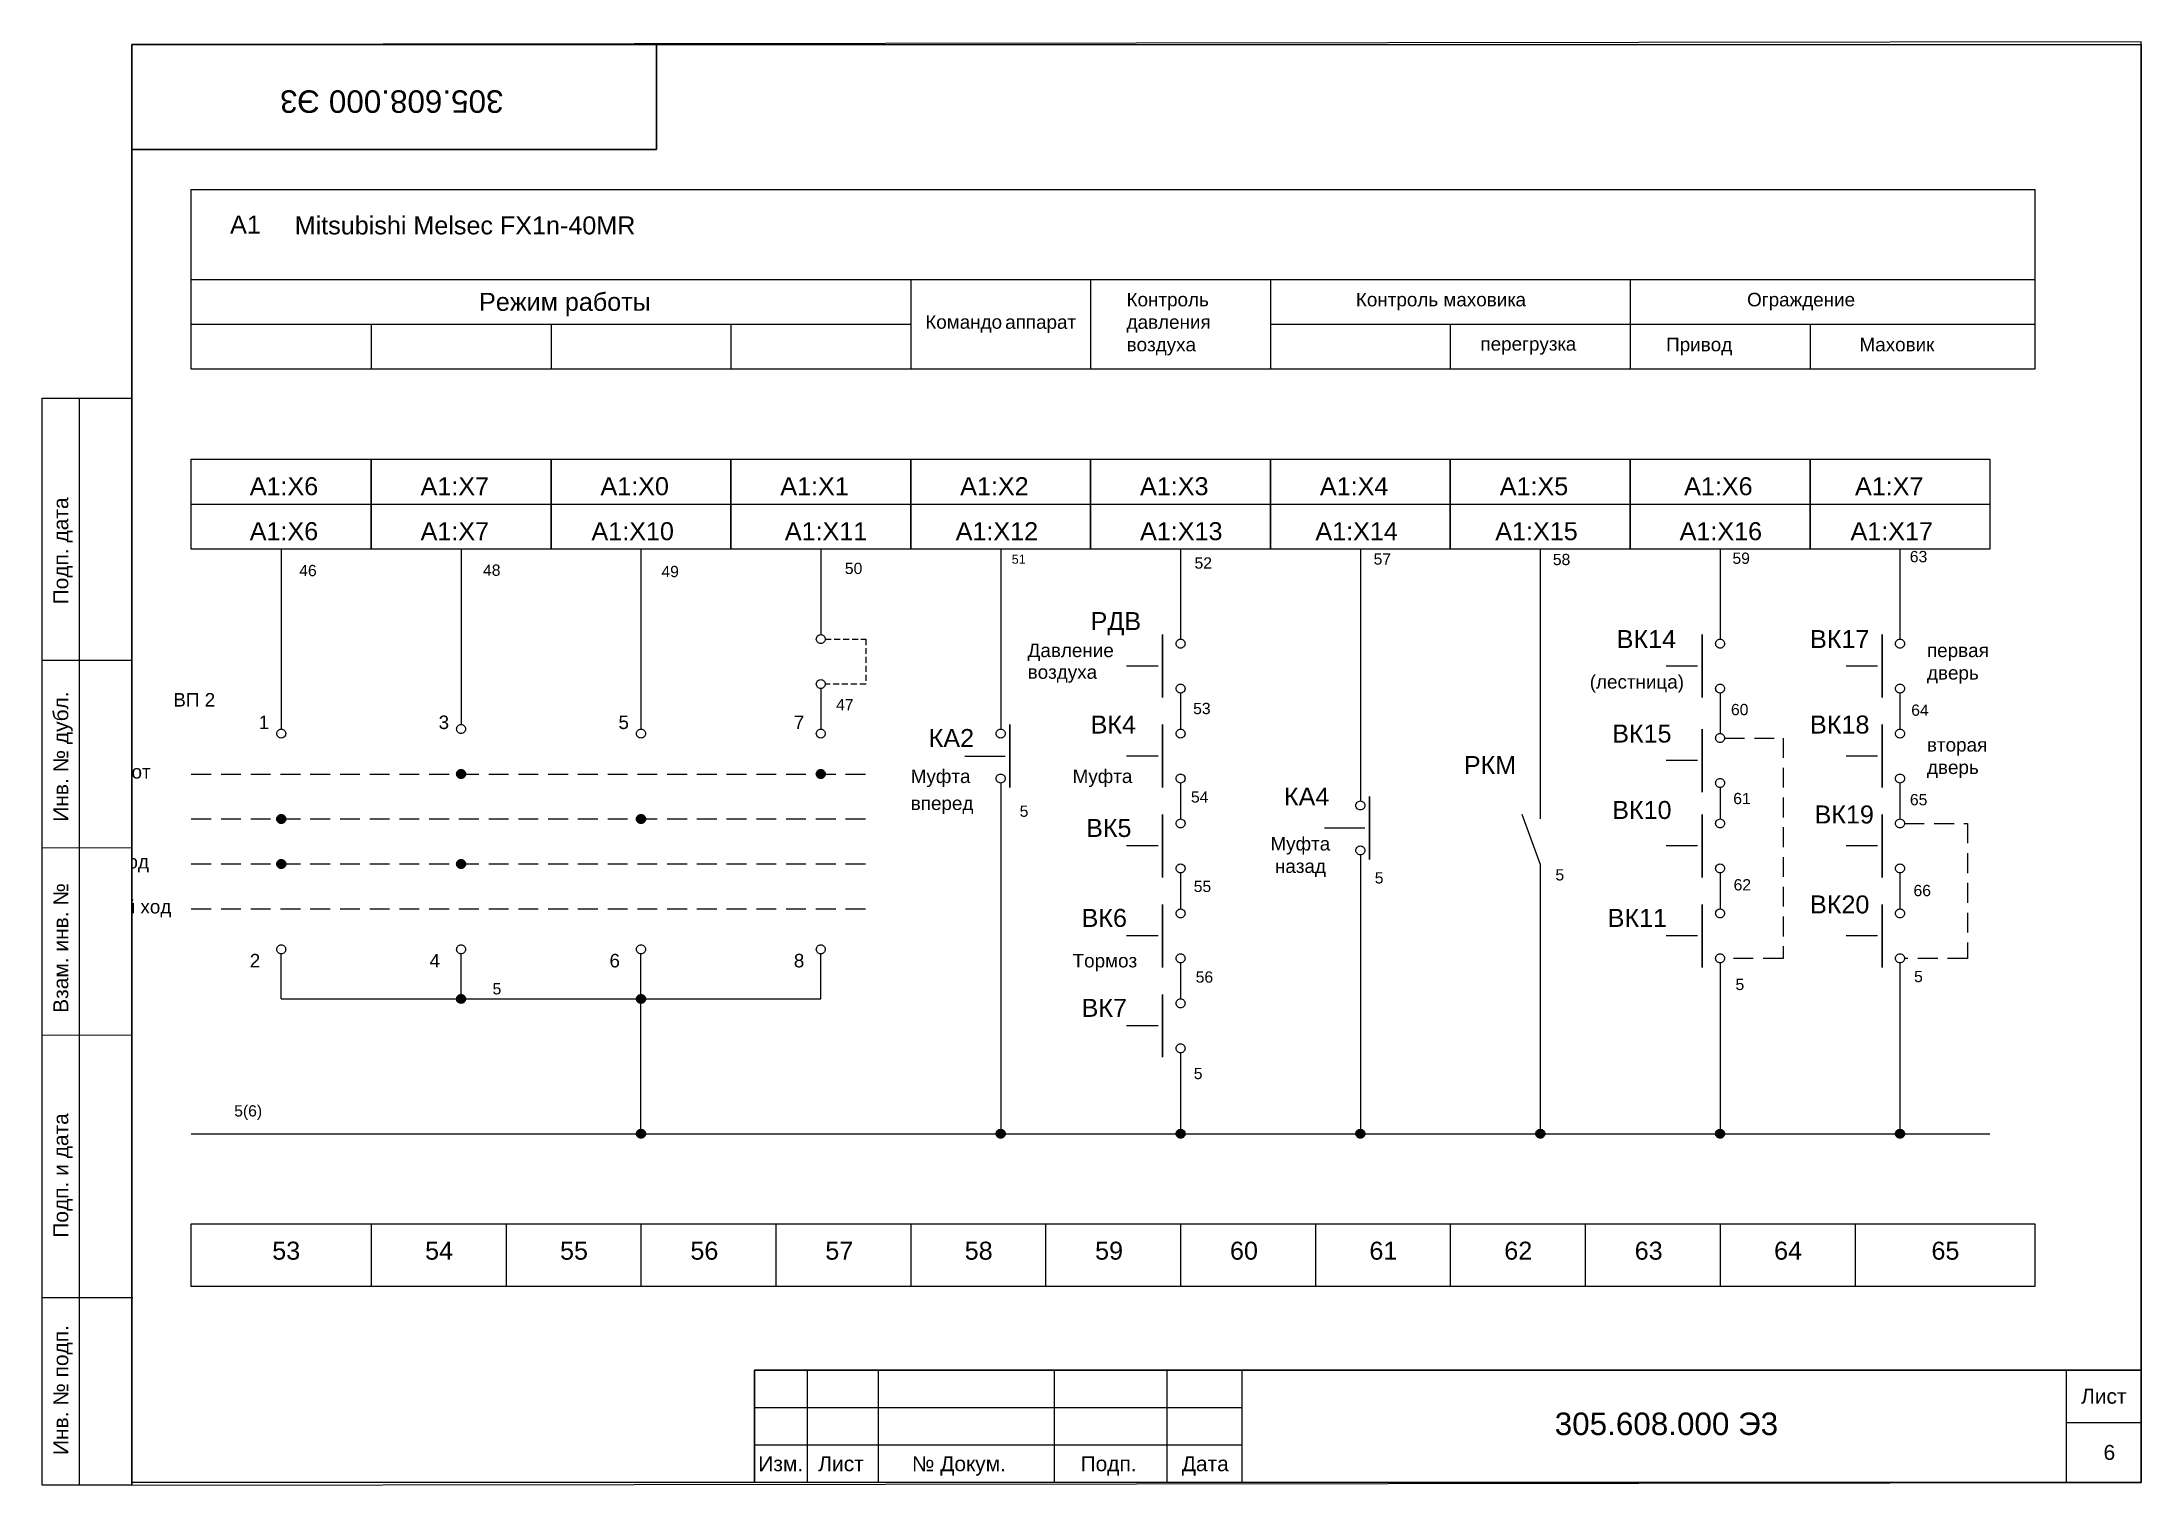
# Paper-space layout 'Лист7' of a CAD drawing. Header units: millimetres. Extents: x 3 to 283, y 5 to 197.
# The model-space entities are those that its viewports show. They can reach past a viewport. Long polylines and large blocks are cut down to what shows.
import ezdxf

# ---------------------------------------------------------------- set-up
doc = ezdxf.new("R2010")
doc.units = ezdxf.units.MM
doc.linetypes.add('HIDDEN2', pattern=[4.7625, 3.175, -1.5875])
doc.layers.get('0').update_dxf_attribs({"lineweight": 20})
doc.styles.get("Standard").update_dxf_attribs({"font": 'arial.ttf'})

msp = doc.modelspace()

# ---------------------------------------------------------------- hatches: boundary and pattern name
h = msp.add_hatch(color=256)
h.dxf.hatch_style = 1
h.paths.add_polyline_path([(3555.5, 985.5, 1), (3554.5, 985.5, 1)])
h = msp.add_hatch(color=256)
h.dxf.hatch_style = 1
h.paths.add_polyline_path([(3595.5, 985.5, 1), (3594.5, 985.5, 1)])
h = msp.add_hatch(color=256)
h.dxf.hatch_style = 1
h.paths.add_polyline_path([(3535.5, 980.5, 1), (3534.5, 980.5, 1)])
h = msp.add_hatch(color=256)
h.dxf.hatch_style = 1
h.paths.add_polyline_path([(3575.5, 980.5, 1), (3574.5, 980.5, 1)])
h = msp.add_hatch(color=256)
h.dxf.hatch_style = 1
h.paths.add_polyline_path([(3535.5, 975.5, 1), (3534.5, 975.5, 1)])
h = msp.add_hatch(color=256)
h.dxf.hatch_style = 1
h.paths.add_polyline_path([(3555.5, 975.5, 1), (3554.5, 975.5, 1)])
h = msp.add_hatch(color=256)
h.dxf.hatch_style = 1
h.paths.add_polyline_path([(3555.5, 960.5, 1), (3554.5, 960.5, 1)])
h = msp.add_hatch(color=256)
h.dxf.hatch_style = 1
h.paths.add_polyline_path([(3575.5, 960.5, 1), (3574.5, 960.5, 1)])
h = msp.add_hatch(color=256)
h.dxf.hatch_style = 1
h.paths.add_polyline_path([(3575.5, 945.499), (3574.5, 945.501, 1)])
h.paths.add_polyline_path([(3575, 946), (3575, 945.5), (3575.5, 945.499, 0.4147967)])
h.paths.add_polyline_path([(3575, 946, 0.4136307), (3574.5, 945.501), (3575, 945.5)])
h = msp.add_hatch(color=256)
h.dxf.hatch_style = 1
h.paths.add_polyline_path([(3615.5, 945.499), (3614.5, 945.501, 1)])
h.paths.add_polyline_path([(3615, 946), (3615, 945.5), (3615.5, 945.499, 0.4147967)])
h.paths.add_polyline_path([(3615, 946, 0.4136307), (3614.5, 945.501), (3615, 945.5)])
h = msp.add_hatch(color=256)
h.dxf.hatch_style = 1
h.paths.add_polyline_path([(3635.5, 945.499), (3634.5, 945.501, 1)])
h.paths.add_polyline_path([(3635, 946), (3635, 945.5), (3635.5, 945.499, 0.4147967)])
h.paths.add_polyline_path([(3635, 946, 0.4136307), (3634.5, 945.501), (3635, 945.5)])
h = msp.add_hatch(color=256)
h.dxf.hatch_style = 1
h.paths.add_polyline_path([(3655.5, 945.499), (3654.5, 945.501, 1)])
h.paths.add_polyline_path([(3655, 946), (3655, 945.5), (3655.5, 945.499, 0.4147967)])
h.paths.add_polyline_path([(3655, 946, 0.4136307), (3654.5, 945.501), (3655, 945.5)])
h = msp.add_hatch(color=256)
h.dxf.hatch_style = 1
h.paths.add_polyline_path([(3675.5, 945.499), (3674.5, 945.501, 1)])
h.paths.add_polyline_path([(3675, 946), (3675, 945.5), (3675.5, 945.499, 0.4147967)])
h.paths.add_polyline_path([(3675, 946, 0.4136307), (3674.5, 945.501), (3675, 945.5)])
h = msp.add_hatch(color=256)
h.dxf.hatch_style = 1
h.paths.add_polyline_path([(3695.5, 945.499), (3694.5, 945.501, 1)])
h.paths.add_polyline_path([(3695, 946), (3695, 945.5), (3695.5, 945.499, 0.4147967)])
h.paths.add_polyline_path([(3695, 946, 0.4136307), (3694.5, 945.501), (3695, 945.5)])
h = msp.add_hatch(color=256)
h.dxf.hatch_style = 1
h.paths.add_polyline_path([(3715.5, 945.499), (3714.5, 945.501, 1)])
h.paths.add_polyline_path([(3715, 946), (3715, 945.5), (3715.5, 945.499, 0.4147967)])
h.paths.add_polyline_path([(3715, 946, 0.4136307), (3714.5, 945.501), (3715, 945.5)])

# ---------------------------------------------------------------- linework, layer by layer
for p, q in [((3525, 1040.5), (3730, 1040.5)), ((3605, 1040.5), (3605, 1030.5)), ((3625, 1040.5), (3625, 1030.5)), ((3645, 1040.5), (3645, 1030.5)), ((3685, 1040.5), (3685, 1030.5)), ((3525, 1035.5), (3605, 1035.5)), ((3545, 1035.5), (3545, 1030.5)), ((3565, 1035.5), (3565, 1030.5)), ((3585, 1035.5), (3585, 1030.5)), ((3645, 1035.5), (3730, 1035.5)), ((3665, 1035.5), (3665, 1030.5)), ((3705, 1035.5), (3705, 1030.5)), ((3525, 1015.5), (3725, 1015.5)), ((3535, 1010.5), (3535, 990.5)), ((3555, 1010.5), (3555, 991)), ((3575, 1010.5), (3575, 990.5)), ((3595, 1010.5), (3595, 1001)), ((3615, 1010.5), (3615, 990.5)), ((3635, 1010.5), (3635, 1000.5)), ((3655, 1010.5), (3655, 982.5)), ((3675, 1010.5), (3675, 980.5)), ((3695, 1010.5), (3695, 1000.5)), ((3715, 1010.5), (3715, 1000.5)), ((3632.5, 997.5), (3629, 997.5)), ((3692.5, 997.5), (3689, 997.5)), ((3712.5, 997.5), (3709, 997.5)), ((3595, 995), (3595, 990.5)), ((3635, 994.5), (3635, 990.5)), ((3695, 994.5), (3695, 990)), ((3715, 994.5), (3715, 990.5)), ((3611, 987.5), (3615.5, 987.5)), ((3632.5, 987.5), (3629, 987.5)), ((3712.5, 987.5), (3709, 987.5)), ((3692.5, 987), (3689, 987)), ((3615, 984.5), (3615, 945.5)), ((3635, 984.5), (3635, 980.5)), ((3695, 984), (3695, 980.5)), ((3715, 984.5), (3715, 980.5)), ((3675, 975.5), (3673, 981)), ((3651, 979.5), (3655.5, 979.5)), ((3632.5, 977.5), (3629, 977.5)), ((3655, 976.5), (3655, 945.5)), ((3692.5, 977.5), (3689, 977.5)), ((3712.5, 977.5), (3709, 977.5)), ((3635, 974.5), (3635, 970.5)), ((3675, 975.5), (3675, 971)), ((3695, 974.5), (3695, 970.5)), ((3715, 974.5), (3715, 970.5)), ((3675, 971), (3675, 945.5)), ((3632.5, 967.5), (3629, 967.5)), ((3692.5, 967.5), (3689, 967.5)), ((3712.5, 967.5), (3709, 967.5)), ((3535, 960.5), (3535, 965.5)), ((3555, 960.5), (3555, 965.5)), ((3575, 945.5), (3575, 965.5)), ((3595, 960.5), (3595, 965.5)), ((3635, 964.5), (3635, 960.5)), ((3695, 964.5), (3695, 945.5)), ((3715, 964.5), (3715, 945.5)), ((3535, 960.5), (3595, 960.5)), ((3632.5, 957.5), (3629, 957.5)), ((3635, 954.5), (3635, 945.5)), ((3525, 945.5), (3725, 945.5)), ((3545, 935.5), (3545, 928.5)), ((3560, 935.5), (3560, 928.5)), ((3575, 935.5), (3575, 928.5)), ((3590, 935.5), (3590, 928.5)), ((3605, 935.5), (3605, 928.5)), ((3620, 935.5), (3620, 928.5)), ((3635, 935.5), (3635, 928.5)), ((3650, 935.5), (3650, 928.5)), ((3665, 935.5), (3665, 928.5)), ((3680, 935.5), (3680, 928.5)), ((3695, 935.5), (3695, 928.5)), ((3710, 935.5), (3710, 928.5))]:
    msp.add_line(p, q)
at = {"linetype": 'HIDDEN2', "ltscale": 0.3}
for p, q in [((3595.5, 1000.5), (3600, 1000.5)), ((3600, 1000.5), (3600, 995.5)), ((3600, 995.5), (3595.5, 995.5))]:
    msp.add_line(p, q, dxfattribs=at)
at = {"lineweight": 30}
for p, q in [((3633, 1001), (3633, 994)), ((3693, 1001), (3693, 994)), ((3713, 1001), (3713, 994)), ((3616, 991), (3616, 984)), ((3633, 991), (3633, 984)), ((3693, 990.5), (3693, 983.5)), ((3713, 991), (3713, 984)), ((3656, 983), (3656, 976)), ((3633, 981), (3633, 974)), ((3693, 981), (3693, 974)), ((3713, 981), (3713, 974)), ((3633, 971), (3633, 964)), ((3693, 971), (3693, 964)), ((3713, 971), (3713, 964)), ((3633, 961), (3633, 954))]:
    msp.add_line(p, q, dxfattribs=at)
at = {"linetype": 'HIDDEN2'}
for p, q in [((3695.5, 989.5), (3702, 989.5)), ((3702, 989.5), (3702, 965)), ((3525, 985.5), (3600, 985.5)), ((3525, 980.5), (3600, 980.5)), ((3715.5, 980), (3722.5, 980)), ((3722.5, 980), (3722.5, 965)), ((3525, 975.5), (3600, 975.5)), ((3525, 970.5), (3600, 970.5)), ((3702, 965), (3695.5, 965)), ((3722.5, 965), (3715.5, 965))]:
    msp.add_line(p, q, dxfattribs=at)
for points in [[(3730, 1030.5), (3525, 1030.5), (3525, 1050.5), (3730, 1050.5)], [(3525, 1020.5), (3545, 1020.5), (3545, 1010.5), (3525, 1010.5)], [(3545, 1020.5), (3565, 1020.5), (3565, 1010.5), (3545, 1010.5)], [(3565, 1020.5), (3585, 1020.5), (3585, 1010.5), (3565, 1010.5)], [(3585, 1020.5), (3605, 1020.5), (3605, 1010.5), (3585, 1010.5)], [(3605, 1020.5), (3625, 1020.5), (3625, 1010.5), (3605, 1010.5)], [(3625, 1020.5), (3645, 1020.5), (3645, 1010.5), (3625, 1010.5)], [(3645, 1020.5), (3665, 1020.5), (3665, 1010.5), (3645, 1010.5)], [(3665, 1020.5), (3685, 1020.5), (3685, 1010.5), (3665, 1010.5)], [(3685, 1020.5), (3705, 1020.5), (3705, 1010.5), (3685, 1010.5)], [(3705, 1020.5), (3725, 1020.5), (3725, 1010.5), (3705, 1010.5)], [(3730, 928.5), (3525, 928.5), (3525, 935.5), (3730, 935.5)]]:
    msp.add_lwpolyline(points, close=True)
for centre in [(3595, 1000.5), (3635, 1000), (3695, 1000), (3715, 1000), (3595, 995.5), (3635, 995), (3695, 995), (3715, 995), (3535, 990), (3555, 990.5), (3575, 990), (3595, 990), (3615, 990), (3635, 990), (3695, 989.5), (3715, 990), (3555, 985.5), (3595, 985.5), (3615, 985), (3635, 985), (3695, 984.5), (3715, 985), (3535, 980.5), (3575, 980.5), (3635, 980), (3655, 982), (3695, 980), (3715, 980), (3535, 975.5), (3555, 975.5), (3655, 977), (3635, 975), (3695, 975), (3715, 975), (3635, 970), (3695, 970), (3715, 970), (3535, 966), (3555, 966), (3575, 966), (3595, 966), (3635, 965), (3695, 965), (3715, 965), (3555, 960.5), (3575, 960.5), (3635, 960), (3635, 955), (3575, 945.5), (3615, 945.5), (3635, 945.5), (3655, 945.5), (3675, 945.5), (3695, 945.5), (3715, 945.5)]:
    msp.add_circle(centre, 0.5)

# ---------------------------------------------------------------- texts
for s, height, p in [('А1', 2, (3529.317, 1045.595)), ('Mitsubishi Melsec FX1n-40MR', 2, (3536.5, 1045.5)), ('Режим работы', 2, (3557, 1037)), ('Контроль', 1.5, (3629, 1037.5)), ('Контроль маховика', 1.5, (3654.5, 1037.5)), ('Ограждение', 1.5, (3698, 1037.5)), ('Командо', 1.5, (3606.619, 1035.011)), ('аппарат', 1.5, (3615.5, 1035)), ('давления', 1.5, (3629, 1035)), ('Привод', 1.5, (3689, 1032.5)), ('Маховик', 1.5, (3710.5, 1032.5)), ('воздуха', 1.5, (3629, 1032.5)), ('перегрузка', 1.5, (3668.348, 1032.575)), ('A1:X6', 2, (3531.5, 1016.5)), ('A1:X7', 2, (3550.5, 1016.5)), ('A1:X0', 2, (3570.5, 1016.5)), ('A1:X1', 2, (3590.5, 1016.5)), ('A1:X2', 2, (3610.5, 1016.5)), ('A1:X3', 2, (3630.5, 1016.5)), ('A1:X4', 2, (3650.5, 1016.5)), ('A1:X5', 2, (3670.5, 1016.5)), ('A1:X6', 2, (3691, 1016.5)), ('A1:X7', 2, (3710, 1016.5)), ('A1:X6', 2, (3531.5, 1011.5)), ('A1:X7', 2, (3550.5, 1011.5)), ('A1:X10', 2, (3569.5, 1011.5)), ('A1:X11', 2, (3591, 1011.5)), ('A1:X12', 2, (3610, 1011.5)), ('A1:X13', 2, (3630.5, 1011.5)), ('A1:X14', 2, (3650, 1011.5)), ('A1:X15', 2, (3670, 1011.5)), ('A1:X16', 2, (3690.5, 1011.5)), ('A1:X17', 2, (3709.5, 1011.5)), ('46', 1.25, (3537, 1007.5)), ('48', 1.25, (3557.441, 1007.539)), ('49', 1.25, (3577.275, 1007.387)), ('50', 1.25, (3597.672, 1007.738)), ('51', 1, (3616.227, 1008.883)), ('52', 1.25, (3636.554, 1008.339)), ('57', 1.25, (3656.468, 1008.787)), ('58', 1.25, (3676.397, 1008.729)), ('59', 1.25, (3696.371, 1008.867)), ('63', 1.25, (3716.091, 1009.05)), ('РДВ', 2, (3625, 1001.5)), ('ВК14', 2, (3683.5, 999.5)), ('ВК17', 2, (3705, 999.5)), ('Давление ', 1.5, (3618, 998.5)), ('первая', 1.5, (3718, 998.5)), ('воздуха', 1.5, (3618, 996.09)), ('дверь', 1.5, (3718, 996)), ('ВП 2', 1.5, (3523, 993)), ('(лестница)', 1.5, (3680.5, 995)), ('1', 1.5, (3532.5, 990.5)), ('3', 1.5, (3552.5, 990.5)), ('5', 1.5, (3572.5, 990.5)), ('7', 1.5, (3592, 990.5)), ('47', 1.25, (3596.7, 992.587)), ('ВК4', 2, (3625, 990)), ('53', 1.25, (3636.4, 992.161)), ('60', 1.25, (3696.205, 992.042)), ('ВК18', 2, (3705, 990)), ('64', 1.25, (3716.251, 991.978)), ('КА2', 2, (3607, 988.5)), ('ВК15', 2, (3683, 989)), ('РКМ', 2, (3666.5, 985.5)), ('вторая', 1.5, (3718, 988)), ('Ручной поворот', 1.5, (3505, 985)), ('Муфта', 1.5, (3605, 984.5)), ('Муфта', 1.5, (3623, 984.5)), ('дверь', 1.5, (3718, 985.5)), ('вперед', 1.5, (3605, 981.5)), ('54', 1.25, (3636.158, 982.324)), ('КА4', 2, (3646.5, 982)), ('61', 1.25, (3696.458, 982.152)), ('65', 1.25, (3716.101, 982.027)), ('5', 1.25, (3617.114, 980.744)), ('ВК5', 2, (3624.5, 978.5)), ('ВК10', 2, (3683, 980.5)), ('ВК19', 2, (3705.5, 980)), ('Муфта', 1.5, (3645, 977)), ('Одиночный ход', 1.5, (3505, 975)), ('назад', 1.5, (3645.5, 974.5)), ('55', 1.25, (3636.467, 972.382)), ('5', 1.25, (3656.596, 973.329)), ('5', 1.25, (3676.688, 973.667)), ('62', 1.25, (3696.499, 972.559)), ('Непрерывный ход', 1.5, (3505, 970)), ('ВК20', 2, (3705, 970)), ('66', 1.25, (3716.503, 971.919)), ('ВК6', 2, (3624, 968.5)), ('ВК11', 2, (3682.5, 968.5)), ('2', 1.5, (3531.5, 964)), ('4', 1.5, (3551.5, 964)), ('6', 1.5, (3571.5, 964)), ('8', 1.5, (3592, 964)), ('Тормоз', 1.5, (3623, 964)), ('5', 1.25, (3558.5, 961)), ('56', 1.25, (3636.683, 962.302)), ('5', 1.25, (3696.71, 961.482)), ('5', 1.25, (3716.568, 962.364)), ('ВК7', 2, (3624, 958.5)), ('5', 1.25, (3636.473, 951.58)), ('5(6)', 1.25, (3529.771, 947.421)), ('53', 2, (3534, 931.5)), ('54', 2, (3551, 931.5)), ('55', 2, (3566, 931.5)), ('56', 2, (3580.5, 931.5)), ('57', 2, (3595.5, 931.5)), ('58', 2, (3611, 931.5)), ('59', 2, (3625.5, 931.5)), ('60', 2, (3640.5, 931.5)), ('61', 2, (3656, 931.5)), ('62', 2, (3671, 931.5)), ('63', 2, (3685.5, 931.5)), ('64', 2, (3701, 931.5)), ('65', 2, (3718.5, 931.5))]:
    msp.add_text(s, height=height).set_placement(p)

psp = doc.layouts.new('Лист7')

# ---------------------------------------------------------------- linework, layer by layer
for p, q in [((3.26, 149.86), (15.26, 149.86)), ((3.26, 4.86), (3.26, 149.86)), ((8.26, 4.86), (8.26, 149.86)), ((15.26, 114.86), (3.26, 114.89)), ((15.26, 89.86), (3.26, 89.84)), ((15.26, 64.86), (3.26, 64.9)), ((15.38, 29.86), (3.38, 29.86)), ((15.38, 29.86), (3.38, 29.86)), ((15.05, 29.86), (3.38, 29.86)), ((105.34, 20.21), (105.34, 5.21)), ((114.84, 20.21), (114.84, 5.21)), ((138.34, 20.21), (138.34, 5.21)), ((153.34, 20.21), (153.34, 5.21)), ((273.34, 20.21), (273.34, 5.21)), ((98.34, 15.21), (163.34, 15.21)), ((273.34, 13.21), (283.34, 13.21)), ((98.34, 10.21), (163.34, 10.21)), ((15.26, 4.86), (3.26, 4.86))]:
    psp.add_line(p, q)
for points in [[(15.26, 4.86), (283.34, 5.21), (283.34, 197.4), (15.26, 197.05)], [(15.26, 197.05), (85.26, 197.05), (85.26, 183.05), (15.26, 183.05)], [(15.26, 4.86), (15.26, 183.05), (85.26, 183.05), (85.26, 197.05), (283.34, 197.05), (283.34, 20.21), (98.34, 20.21), (98.34, 5.21), (15.26, 5.21)], [(98.34, 5.21), (98.34, 20.21), (283.34, 20.21), (283.34, 5.21)], [(98.34, 20.21), (163.34, 20.21), (163.34, 5.21), (98.34, 5.21)]]:
    psp.add_lwpolyline(points, close=True)

# ---------------------------------------------------------------- texts
for s, height, rotation, p in [('305.608.000 Э3', 3, 180, (64.84, 190.95)), ('Подп. дата', 2, 90, (6.76, 122.36)), ('Инв. № дубл.', 2, 90, (6.76, 93.36)), ('Взам. инв. №', 2, 90, (6.76, 67.86)), ('Подп. и дата', 2, 90, (6.76, 37.86)), ('Инв. № подп.', 2, 90, (6.76, 8.86))]:
    psp.add_text(s, height=height, rotation=rotation).set_placement(p)
for s, height, p in [('Лист', 2, (275.34, 15.71)), ('305.608.000 Э3', 3, (205.11, 11.53)), ('Изм.', 2, (98.84, 6.71)), ('Лист', 2, (106.84, 6.71)), ('№ Докум.', 2, (119.34, 6.71)), ('Подп.', 2, (141.84, 6.71)), ('Дата', 2, (155.34, 6.71)), ('6', 2, (278.34, 8.21))]:
    psp.add_text(s, height=height).set_placement(p)

# ---------------------------------------------------------------- viewports
at = {"layer": '0'}
vp = psp.add_viewport(center=(149.3, 100.96), size=(268.09, 192.1879), view_center_point=(3630.1, 986.526), view_height=160.1566, dxfattribs=at)
vp.dxf.flags = 0x10000  # cut along an outline
vp.dxf.clipping_boundary_handle = psp.add_lwpolyline([(15.26, 4.86), (15.26, 183.05), (85.26, 183.05), (85.26, 197.05), (283.34, 197.05), (283.34, 20.21), (98.34, 20.21), (98.34, 5.21), (15.26, 5.21)], format="xyb", close=True, dxfattribs={"invisible": 1}).dxf.handle

doc.saveas('drawing.dxf')
